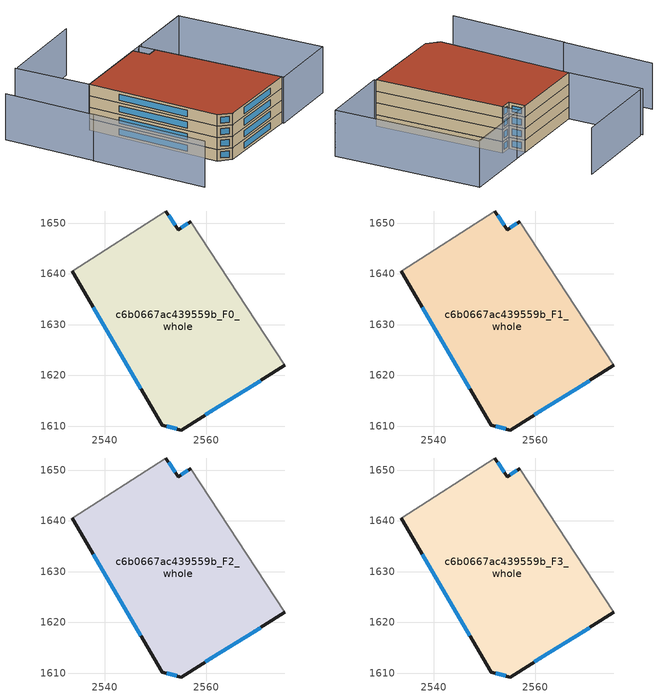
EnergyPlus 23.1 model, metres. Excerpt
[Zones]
c6b0667ac439559b_F0_whole
 floor ground (EU_floor_Construction): 2556.98,1650.3 2575.51,1621.95 2555.06,1609.21 2551.32,1610.2 2533.57,1640.54 2552.07,1652.38 2554.47,1648.7 z0
 wall outside (EU_wall_Construction): 2533.57,1640.54 2551.32,1610.2 2555.06,1609.21 2575.51,1621.95 / 2556.98,1650.3 2554.47,1648.7 2552.07,1652.38 z0:3
 wall adiabatic (EU_wall_Construction): 2552.07,1652.38 2533.57,1640.54 / 2575.51,1621.95 2556.98,1650.3 z0:3
 window (EU_Window_Construction): 2537.74,1633.42 2547.15,1617.32 / 2553.91,1649.57 2552.64,1651.51 / 2556.39,1649.92 2555.06,1649.08 / 2559.86,1612.2 2570.71,1618.96 / 2552.2,1609.96 2554.18,1609.44 z0.7:2.3
c6b0667ac439559b_F1_whole
 floor to c6b0667ac439559b_F0_whole (EU_floor_Construction): 2556.98,1650.3 2575.51,1621.95 2555.06,1609.21 2551.32,1610.2 2533.57,1640.54 2552.07,1652.38 2554.47,1648.7 z3
 wall outside (EU_wall_Construction): 2533.57,1640.54 2551.32,1610.2 2555.06,1609.21 2575.51,1621.95 / 2556.98,1650.3 2554.47,1648.7 2552.07,1652.38 z3:6
 wall adiabatic (EU_wall_Construction): 2552.07,1652.38 2533.57,1640.54 / 2575.51,1621.95 2556.98,1650.3 z3:6
 window (EU_Window_Construction): 2537.74,1633.42 2547.15,1617.32 / 2553.91,1649.57 2552.64,1651.51 / 2556.39,1649.92 2555.06,1649.08 / 2559.86,1612.2 2570.71,1618.96 / 2552.2,1609.96 2554.18,1609.44 z3.7:5.3
c6b0667ac439559b_F2_whole
 floor to c6b0667ac439559b_F1_whole (EU_floor_Construction): 2556.98,1650.3 2575.51,1621.95 2555.06,1609.21 2551.32,1610.2 2533.57,1640.54 2552.07,1652.38 2554.47,1648.7 z6
 wall outside (EU_wall_Construction): 2533.57,1640.54 2551.32,1610.2 2555.06,1609.21 2575.51,1621.95 / 2556.98,1650.3 2554.47,1648.7 2552.07,1652.38 z6:9
 wall adiabatic (EU_wall_Construction): 2552.07,1652.38 2533.57,1640.54 / 2575.51,1621.95 2556.98,1650.3 z6:9
 window (EU_Window_Construction): 2537.74,1633.42 2547.15,1617.32 / 2553.91,1649.57 2552.64,1651.51 / 2556.39,1649.92 2555.06,1649.08 / 2559.86,1612.2 2570.71,1618.96 / 2552.2,1609.96 2554.18,1609.44 z6.7:8.3
c6b0667ac439559b_F3_whole
 floor to c6b0667ac439559b_F2_whole (EU_floor_Construction): 2556.98,1650.3 2575.51,1621.95 2555.06,1609.21 2551.32,1610.2 2533.57,1640.54 2552.07,1652.38 2554.47,1648.7 z9
 wall outside (EU_wall_Construction): 2533.57,1640.54 2551.32,1610.2 2555.06,1609.21 2575.51,1621.95 / 2556.98,1650.3 2554.47,1648.7 2552.07,1652.38 z9:12
 wall adiabatic (EU_wall_Construction): 2552.07,1652.38 2533.57,1640.54 / 2575.51,1621.95 2556.98,1650.3 z9:12
 window (EU_Window_Construction): 2537.74,1633.42 2547.15,1617.32 / 2553.91,1649.57 2552.64,1651.51 / 2556.39,1649.92 2555.06,1649.08 / 2559.86,1612.2 2570.71,1618.96 / 2552.2,1609.96 2554.18,1609.44 z9.7:11.3
 roof outside (EU_roof_Construction): 2575.51,1621.95 2556.98,1650.3 2554.47,1648.7 2552.07,1652.38 2533.57,1640.54 2551.32,1610.2 2555.06,1609.21 z12
shading: 2525.79,1624.82 2541.31,1598.35 / 2571.54,1664.83 2533.57,1640.55 / 2533.57,1640.55 2522.82,1657.36 / 2513.69,1645.44 2525.93,1624.58 / 2544.55,1671.3 2523.66,1657.54 / 2575.75,1621.58 2554.58,1653.96 / 2554.58,1653.96 2571.46,1665 / 2571.46,1665 2592.63,1632.62 / 2592.63,1632.62 2575.75,1621.58 z0:12
[Building]
EU S2 Campaign: North Axis=0; Terrain=City; Solar Distribution=FullExterior
[Site:Location]
Budapest.Ferenc.Liszt.Intl.AP: Latitude=47.437; Longitude=19.256; Time Zone=1; Elevation=185
[SizingPeriod:WeatherFileDays]
AnnualSizingPeriod: Begin Month=1; Begin Day of Month=1; End Month=12; End Day of Month=31; Day of Week for Start Day=Monday; Use Weather File Daylight Saving Period=No; Use Weather File Rain and Snow Indicators=No
[MATERIAL]
EU_InternalMass_Material: Roughness=MediumRough; Thickness=0.1; Conductivity=1; Density=1800; Specific Heat=900; Thermal Absorptance=0.9; Solar Absorptance=0.7; Visible Absorptance=0.7
[MATERIAL:NOMASS] Roughness=MediumRough; Thermal Absorptance=0.9; Solar Absorptance=0.7; Visible Absorptance=0.7
Name | Thermal Resistance
EU_wall_NoMass | 0.832559
EU_roof_NoMass | 1.39638
EU_floor_NoMass | 0.872794
[WINDOWMATERIAL:SIMPLEGLAZINGSYSTEM]
EU_Window_SimpleGlazing: UFactor=2.79869; Solar Heat Gain Coefficient=0.75; Visible Transmittance=0.75
[CONSTRUCTION]
EU_wall_Construction: EU_wall_NoMass
EU_roof_Construction: EU_roof_NoMass
EU_floor_Construction: EU_floor_NoMass
EU_Window_Construction: EU_Window_SimpleGlazing
EU_InternalMass_Construction: EU_InternalMass_Material
[ZONE] Type=1; Multiplier=1; Ceiling Height=autocalculate; Volume=2907.35; Floor Area=autocalculate; Part of Total Floor Area=Yes
c6b0667ac439559b_F0_whole; c6b0667ac439559b_F1_whole; c6b0667ac439559b_F2_whole; c6b0667ac439559b_F3_whole
[INTERNALMASS] Construction=EU_InternalMass_Construction; Surface Area=889.495
Name | Zone or ZoneList
c6b0667ac439559b_F0_whole_EU_InternalMass | c6b0667ac439559b_F0_whole
c6b0667ac439559b_F1_whole_EU_InternalMass | c6b0667ac439559b_F1_whole
c6b0667ac439559b_F2_whole_EU_InternalMass | c6b0667ac439559b_F2_whole
c6b0667ac439559b_F3_whole_EU_InternalMass | c6b0667ac439559b_F3_whole
[OTHEREQUIPMENT] Fuel Type=Electricity; Design Level Calculation Method=Watts/Area; Power per Zone Floor Area=1; Fraction Latent=0; Fraction Radiant=0; Fraction Lost=0; Carbon Dioxide Generation Rate=0; EndUse Subcategory=EU_Step8_InternalGains
Name | Zone or ZoneList or Space or SpaceList | Schedule
EU_Step8_InternalGain_c6b0667ac439559b_F0_whole_f000 | c6b0667ac439559b_F0_whole | EU_Step8_GainSchedule_c6b0667ac439559b_F0_whole_f000
EU_Step8_InternalGain_c6b0667ac439559b_F1_whole_f000 | c6b0667ac439559b_F1_whole | EU_Step8_GainSchedule_c6b0667ac439559b_F1_whole_f000
EU_Step8_InternalGain_c6b0667ac439559b_F2_whole_f000 | c6b0667ac439559b_F2_whole | EU_Step8_GainSchedule_c6b0667ac439559b_F2_whole_f000
EU_Step8_InternalGain_c6b0667ac439559b_F3_whole_f000 | c6b0667ac439559b_F3_whole | EU_Step8_GainSchedule_c6b0667ac439559b_F3_whole_f000
[ZONEVENTILATION:DESIGNFLOWRATE] Schedule=EU_AlwaysOn; Design Flow Rate Calculation Method=AirChanges/Hour; Air Changes per Hour=0.475469; Ventilation Type=Natural; Fan Pressure Rise=0; Fan Total Efficiency=1; Constant Term Coefficient=1; Temperature Term Coefficient=0; Velocity Term Coefficient=0; Velocity Squared Term Coefficient=0; Minimum Indoor Temperature=-100; Maximum Indoor Temperature=100; Delta Temperature=-100; Minimum Outdoor Temperature=-100; Maximum Outdoor Temperature=100; Maximum Wind Speed=40
Name | Zone or ZoneList or Space or SpaceList
EU_ConstantAir_c6b0667ac439559b_F0_whole | c6b0667ac439559b_F0_whole
EU_ConstantAir_c6b0667ac439559b_F1_whole | c6b0667ac439559b_F1_whole
EU_ConstantAir_c6b0667ac439559b_F2_whole | c6b0667ac439559b_F2_whole
EU_ConstantAir_c6b0667ac439559b_F3_whole | c6b0667ac439559b_F3_whole
[HVACTEMPLATE:THERMOSTAT] Constant Heating Setpoint=20; Constant Cooling Setpoint=50
EU_HeatOnly_c6b0667ac439559b_F0_whole; EU_HeatOnly_c6b0667ac439559b_F1_whole; EU_HeatOnly_c6b0667ac439559b_F2_whole; EU_HeatOnly_c6b0667ac439559b_F3_whole
[HVACTEMPLATE:ZONE:IDEALLOADSAIRSYSTEM] System Availability Schedule=EU_AlwaysOn; Maximum Heating Supply Air Temperature=50; Minimum Cooling Supply Air Temperature=13; Maximum Heating Supply Air Humidity Ratio=0.0156; Minimum Cooling Supply Air Humidity Ratio=0.0077; Heating Limit=NoLimit; Cooling Limit=NoLimit; Heating Availability Schedule=EU_AlwaysOn; Cooling Availability Schedule=EU_CoolingOff; Dehumidification Control Type=ConstantSensibleHeatRatio; Cooling Sensible Heat Ratio=0.7; Dehumidification Setpoint=60; Humidification Control Type=None; Humidification Setpoint=30; Outdoor Air Method=None; Outdoor Air Flow Rate per Person=0.00944; Outdoor Air Flow Rate per Zone Floor Area=0; Outdoor Air Flow Rate per Zone=0; Demand Controlled Ventilation Type=None; Outdoor Air Economizer Type=NoEconomizer; Heat Recovery Type=None; Sensible Heat Recovery Effectiveness=0.7; Latent Heat Recovery Effectiveness=0.65
Name | Template Thermostat
c6b0667ac439559b_F0_whole | EU_HeatOnly_c6b0667ac439559b_F0_whole
c6b0667ac439559b_F1_whole | EU_HeatOnly_c6b0667ac439559b_F1_whole
c6b0667ac439559b_F2_whole | EU_HeatOnly_c6b0667ac439559b_F2_whole
c6b0667ac439559b_F3_whole | EU_HeatOnly_c6b0667ac439559b_F3_whole
[SIZING:ZONE] Zone Cooling Design Supply Air Temperature Input Method=SupplyAirTemperature; Zone Cooling Design Supply Air Temperature=13; Zone Heating Design Supply Air Temperature Input Method=SupplyAirTemperature; Zone Heating Design Supply Air Temperature=50; Zone Cooling Design Supply Air Humidity Ratio=0.008; Zone Heating Design Supply Air Humidity Ratio=0.008; Cooling Design Air Flow Method=DesignDay; Cooling Design Air Flow Rate=0; Cooling Minimum Air Flow per Zone Floor Area=0.000762; Cooling Minimum Air Flow=0; Cooling Minimum Air Flow Fraction=0.2; Heating Design Air Flow Method=DesignDay; Heating Design Air Flow Rate=0; Heating Maximum Air Flow per Zone Floor Area=0.002032; Heating Maximum Air Flow=0.141576; Heating Maximum Air Flow Fraction=0.3; Account for Dedicated Outdoor Air System=No; Dedicated Outdoor Air System Control Strategy=NeutralSupplyAir; Dedicated Outdoor Air Low Setpoint Temperature for Design=autosize; Dedicated Outdoor Air High Setpoint Temperature for Design=autosize; Zone Load Sizing Method=Sensible Load Only No Latent Load; Zone Latent Cooling Design Supply Air Humidity Ratio Input Method=HumidityRatioDifference; Zone Cooling Design Supply Air Humidity Ratio Difference=0.005; Zone Latent Heating Design Supply Air Humidity Ratio Input Method=HumidityRatioDifference; Zone Humidification Design Supply Air Humidity Ratio Difference=0.005
c6b0667ac439559b_F0_whole; c6b0667ac439559b_F1_whole; c6b0667ac439559b_F2_whole; c6b0667ac439559b_F3_whole
[SCHEDULE:CONSTANT]
Name | Hourly Value
EU_AlwaysOn | 1
EU_CoolingOff | 0
[SCHEDULE:FILE] Column Number=1; Rows to Skip at Top=0; Number of Hours of Data=8760; Column Separator=Comma; Interpolate to Timestep=No; Minutes per Item=60; Adjust Schedule for Daylight Savings=Yes
Name | File
EU_Step8_GainSchedule_c6b0667ac439559b_F0_whole_f000 | ../../schedules/c6b0667ac439559b/c6b0667ac439559b_F0_whole_f000_gain.csv
EU_Step8_GainSchedule_c6b0667ac439559b_F1_whole_f000 | ../../schedules/c6b0667ac439559b/c6b0667ac439559b_F1_whole_f000_gain.csv
EU_Step8_GainSchedule_c6b0667ac439559b_F2_whole_f000 | ../../schedules/c6b0667ac439559b/c6b0667ac439559b_F2_whole_f000_gain.csv
EU_Step8_GainSchedule_c6b0667ac439559b_F3_whole_f000 | ../../schedules/c6b0667ac439559b/c6b0667ac439559b_F3_whole_f000_gain.csv
